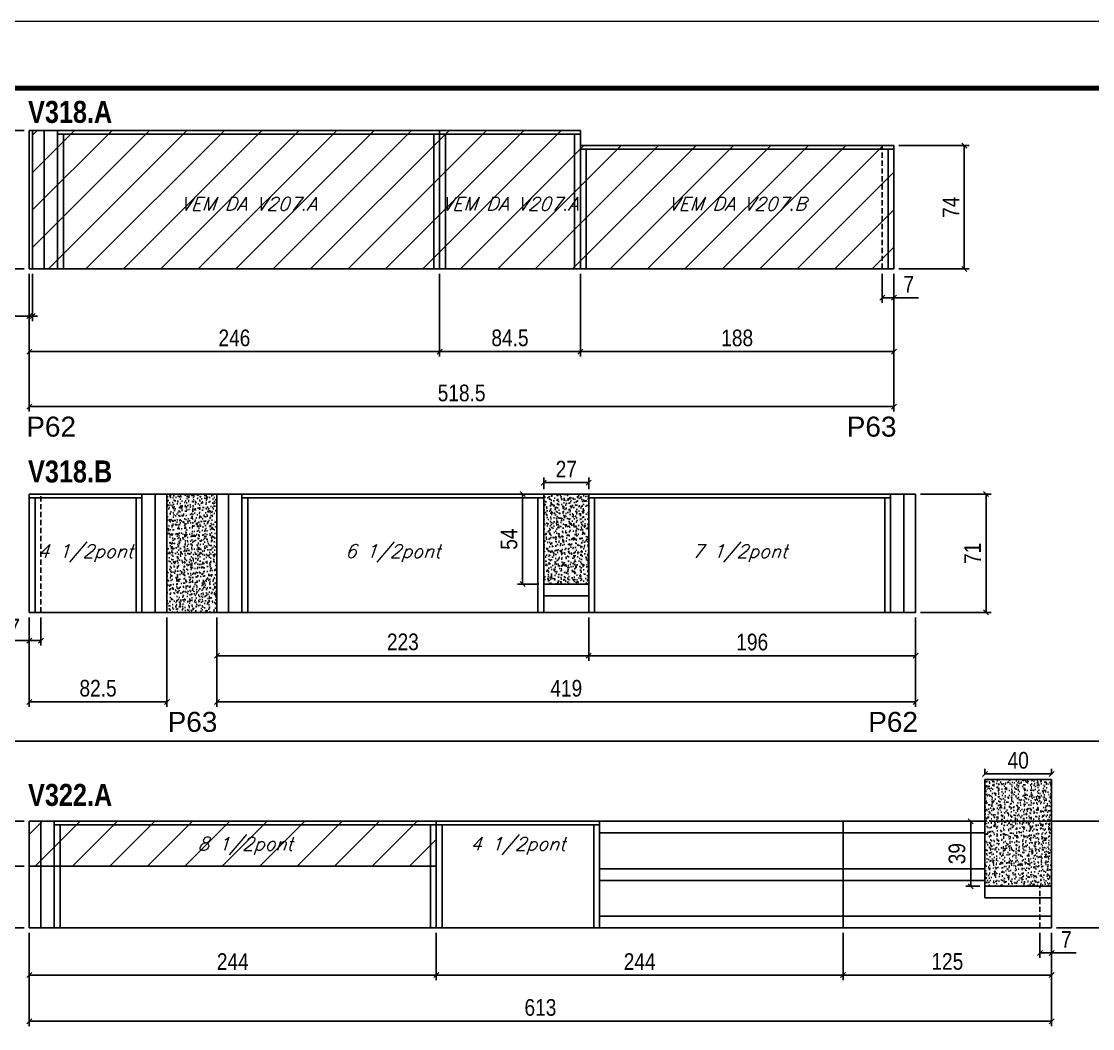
# Model space of a CAD drawing. Extents: x 3309 to 9590, y -2522 to 15424.
# Drawn here: x 8576 to 9219, y 11706 to 12311 of the extents above; entities that cross this region are included whole.
import ezdxf

# ---------------------------------------------------------------- set-up
doc = ezdxf.new("R2010")
doc.units = 0
doc.linetypes.add('DASHED', pattern=[0.75, 0.5, -0.25])
doc.linetypes.add('HIDDEN2', pattern=[4.7625, 3.175, -1.5875])
for name, color, linetype in [('5', 5, 'Continuous'), ('COTA', 241, 'Continuous'), ('NOMENCLATURA', 7, 'Continuous'), ('Painéis', 200, 'Continuous'), ('SARR_2.2x7', 40, 'Continuous'), ('SARR_3.5x7', 81, 'Continuous'), ('texto', 7, 'Continuous')]:
    doc.layers.add(name, color=color, linetype=linetype)
for name, color, linetype, lineweight in [('Folhas', 255, 'Continuous', 9), ('Hachura', 251, 'Continuous', 9), ('SARRAFO DE PRESSAO', 251, 'DASHED', 9)]:
    doc.layers.add(name, color=color, linetype=linetype, lineweight=lineweight)
doc.styles.add('COTA TECNICA', font='techl___.ttf', dxfattribs={"height": 10})
doc.styles.add('Romans', font='romans.shx')
doc.styles.get("Standard").update_dxf_attribs({"font": 'arial.ttf'})
doc.styles.add('TECNICA', font='techb___.ttf', dxfattribs={"height": 10})
doc.dimstyles.new('PAINEL', dxfattribs={"dimtxt": 10, "dimasz": 3, "dimexe": 3, "dimexo": 3, "dimgap": 3, "dimtad": 1, "dimdec": 1, "dimzin": 12, "dimdsep": 46, "dimtxsty": 'COTA TECNICA', "dimblk1": 'OBLIQUE', "dimblk2": 'OBLIQUE', "dimsah": 1, "dimcen": 0.9, "dimclrd": 4, "dimclre": 4, "dimclrt": 240, "dimadec": 1, "dimazin": 3, "dimtfac": 1, "dimtdec": 1, "dimtmove": 0, "dimatfit": 3, "dimfxl": 1, "dimtolj": 1, "dimtzin": 12, "dimarcsym": 0})

# ---------------------------------------------------------------- blocks, each defined once
blk = doc.blocks.new('9999999999')
at = {"layer": 'Folhas'}
blk.add_lwpolyline([(98138.98, 34190.21), (99623.98, 34190.21), (99623.98, 35240.21), (98138.98, 35240.21)], close=True, dxfattribs=at)
at = {"layer": 'Folhas', "color": 30, "const_width": 3}
blk.add_lwpolyline([(98213.98, 34230.21), (99583.98, 34230.21), (99583.98, 35200.21), (98213.98, 35200.21)], close=True, dxfattribs=at)
blk = doc.blocks.new('_Oblique')
at = {"color": 0, "linetype": 'ByBlock', "lineweight": -2}
blk.add_line((-0.5, -0.5), (0.5, 0.5), dxfattribs=at)
blk = doc.blocks.new('*D1289')
at = {"layer": 'COTA', "color": 4, "linetype": 'ByBlock', "lineweight": -2, "transparency": 16777216}
for p, q in [((8581.04, 11763.88), (8581.04, 11735.57)), ((8825.04, 11763.88), (8825.04, 11735.57)), ((8581.04, 11738.57), (8825.04, 11738.57))]:
    blk.add_line(p, q, dxfattribs=at)
at = {"layer": 'Defpoints', "color": 0, "linetype": 'ByBlock', "transparency": 16777216}
for p in [(8581.04, 11766.88), (8825.04, 11766.88), (8825.04, 11738.57)]:
    blk.add_point(p, dxfattribs=at)
at = {"layer": 'COTA', "color": 4, "linetype": 'ByBlock', "lineweight": -2, "transparency": 16777216, "xscale": 3, "yscale": 3, "zscale": 3, "rotation": 180}
blk.add_blockref('_Oblique', (8581.04, 11738.57), dxfattribs=at)
at = {"layer": 'COTA', "color": 4, "linetype": 'ByBlock', "lineweight": -2, "transparency": 16777216, "xscale": 3, "yscale": 3, "zscale": 3}
blk.add_blockref('_Oblique', (8825.04, 11738.57), dxfattribs=at)
at = {"layer": 'COTA', "color": 240, "linetype": 'ByBlock', "transparency": 16777216, "insert": (8703.04, 11746.65), "char_height": 10, "attachment_point": 5, "style": 'COTA TECNICA'}
blk.add_mtext('\\A1;244', dxfattribs=at)
blk = doc.blocks.new('*D1290')
at = {"layer": 'COTA', "color": 4, "linetype": 'ByBlock', "lineweight": -2, "transparency": 16777216}
for p, q in [((9069.04, 11763.88), (9069.04, 11735.57)), ((9194.04, 11763.88), (9194.04, 11735.57)), ((9069.04, 11738.57), (9194.04, 11738.57))]:
    blk.add_line(p, q, dxfattribs=at)
at = {"layer": 'Defpoints', "color": 0, "linetype": 'ByBlock', "transparency": 16777216}
for p in [(9069.04, 11766.88), (9194.04, 11766.88), (9194.04, 11738.57)]:
    blk.add_point(p, dxfattribs=at)
at = {"layer": 'COTA', "color": 4, "linetype": 'ByBlock', "lineweight": -2, "transparency": 16777216, "xscale": 3, "yscale": 3, "zscale": 3, "rotation": 180}
blk.add_blockref('_Oblique', (9069.04, 11738.57), dxfattribs=at)
at = {"layer": 'COTA', "color": 4, "linetype": 'ByBlock', "lineweight": -2, "transparency": 16777216, "xscale": 3, "yscale": 3, "zscale": 3}
blk.add_blockref('_Oblique', (9194.04, 11738.57), dxfattribs=at)
at = {"layer": 'COTA', "color": 240, "linetype": 'ByBlock', "transparency": 16777216, "insert": (9131.54, 11746.68), "char_height": 10, "attachment_point": 5, "style": 'COTA TECNICA'}
blk.add_mtext('\\A1;125', dxfattribs=at)
blk = doc.blocks.new('*D1293')
at = {"layer": 'COTA', "color": 4, "linetype": 'ByBlock', "lineweight": -2, "transparency": 16777216}
for p, q in [((8581.04, 11763.88), (8581.04, 11707.86)), ((9194.04, 11763.88), (9194.04, 11707.86)), ((8581.04, 11710.86), (9194.04, 11710.86))]:
    blk.add_line(p, q, dxfattribs=at)
at = {"layer": 'Defpoints', "color": 0, "linetype": 'ByBlock', "transparency": 16777216}
for p in [(8581.04, 11766.88), (9194.04, 11766.88), (9194.04, 11710.86)]:
    blk.add_point(p, dxfattribs=at)
at = {"layer": 'COTA', "color": 4, "linetype": 'ByBlock', "lineweight": -2, "transparency": 16777216, "xscale": 3, "yscale": 3, "zscale": 3, "rotation": 180}
blk.add_blockref('_Oblique', (8581.04, 11710.86), dxfattribs=at)
at = {"layer": 'COTA', "color": 4, "linetype": 'ByBlock', "lineweight": -2, "transparency": 16777216, "xscale": 3, "yscale": 3, "zscale": 3}
blk.add_blockref('_Oblique', (9194.04, 11710.86), dxfattribs=at)
at = {"layer": 'COTA', "color": 240, "linetype": 'ByBlock', "transparency": 16777216, "insert": (8887.54, 11719.08), "char_height": 10, "attachment_point": 5, "style": 'COTA TECNICA'}
blk.add_mtext('\\A1;613', dxfattribs=at)
blk = doc.blocks.new('*D1301')
at = {"layer": 'COTA', "color": 4, "lineweight": -2, "transparency": 16777216}
for p, q in [((8578.04, 11803.88), (8567.7, 11803.88)), ((8570.7, 11803.88), (8570.7, 11766.88)), ((8578.04, 11766.88), (8567.7, 11766.88))]:
    blk.add_line(p, q, dxfattribs=at)
at = {"layer": 'Defpoints', "color": 0, "transparency": 16777216}
for p in [(8581.04, 11803.88), (8570.7, 11766.88), (8581.04, 11766.88)]:
    blk.add_point(p, dxfattribs=at)
at = {"layer": 'COTA', "color": 4, "lineweight": -2, "transparency": 16777216, "xscale": 3, "yscale": 3, "zscale": 3}
for p, rotation in [((8570.7, 11803.88), 90), ((8570.7, 11766.88), 270)]:
    blk.add_blockref('_Oblique', p, dxfattribs=dict(at, rotation=rotation))
at = {"layer": 'COTA', "color": 240, "transparency": 16777216, "insert": (8562.48, 11785.38), "char_height": 10, "attachment_point": 5, "rotation": 90, "style": 'COTA TECNICA'}
blk.add_mtext('\\A1;37', dxfattribs=at)
blk = doc.blocks.new('*D1302')
at = {"layer": 'COTA', "color": 4, "lineweight": -2, "transparency": 16777216}
for p, q in [((8578.04, 11830.88), (8567.7, 11830.88)), ((8570.7, 11803.88), (8570.7, 11830.88)), ((8578.04, 11803.88), (8567.7, 11803.88))]:
    blk.add_line(p, q, dxfattribs=at)
at = {"layer": 'Defpoints', "color": 0, "transparency": 16777216}
for p in [(8570.7, 11830.88), (8581.04, 11830.88), (8581.04, 11803.88)]:
    blk.add_point(p, dxfattribs=at)
at = {"layer": 'COTA', "color": 4, "lineweight": -2, "transparency": 16777216, "xscale": 3, "yscale": 3, "zscale": 3}
for p, rotation in [((8570.7, 11830.88), 90), ((8570.7, 11803.88), 270)]:
    blk.add_blockref('_Oblique', p, dxfattribs=dict(at, rotation=rotation))
at = {"layer": 'COTA', "color": 240, "transparency": 16777216, "insert": (8562.63, 11817.38), "char_height": 10, "attachment_point": 5, "rotation": 90, "style": 'COTA TECNICA'}
blk.add_mtext('\\A1;27', dxfattribs=at)
blk = doc.blocks.new('*D1303')
at = {"layer": 'COTA', "color": 4, "lineweight": -2, "transparency": 16777216}
for p, q in [((8578.04, 11830.88), (8534.3, 11830.88)), ((8537.3, 11766.88), (8537.3, 11830.88)), ((8578.04, 11766.88), (8534.3, 11766.88))]:
    blk.add_line(p, q, dxfattribs=at)
at = {"layer": 'Defpoints', "color": 0, "transparency": 16777216}
for p in [(8537.3, 11830.88), (8581.04, 11830.88), (8581.04, 11766.88)]:
    blk.add_point(p, dxfattribs=at)
at = {"layer": 'COTA', "color": 4, "lineweight": -2, "transparency": 16777216, "xscale": 3, "yscale": 3, "zscale": 3}
for p, rotation in [((8537.3, 11830.88), 90), ((8537.3, 11766.88), 270)]:
    blk.add_blockref('_Oblique', p, dxfattribs=dict(at, rotation=rotation))
at = {"layer": 'COTA', "color": 240, "transparency": 16777216, "insert": (8529.19, 11798.88), "char_height": 10, "attachment_point": 5, "rotation": 90, "style": 'COTA TECNICA'}
blk.add_mtext('\\A1;64', dxfattribs=at)
blk = doc.blocks.new('*D1304')
at = {"layer": 'COTA', "color": 4, "lineweight": -2, "transparency": 16777216}
for p, q in [((8825.04, 11763.88), (8825.04, 11735.57)), ((9069.04, 11763.88), (9069.04, 11735.57)), ((8825.04, 11738.57), (9069.04, 11738.57))]:
    blk.add_line(p, q, dxfattribs=at)
at = {"layer": 'Defpoints', "color": 0, "transparency": 16777216}
for p in [(8825.04, 11766.88), (9069.04, 11766.88), (9069.04, 11738.57)]:
    blk.add_point(p, dxfattribs=at)
at = {"layer": 'COTA', "color": 4, "lineweight": -2, "transparency": 16777216, "xscale": 3, "yscale": 3, "zscale": 3, "rotation": 180}
blk.add_blockref('_Oblique', (8825.04, 11738.57), dxfattribs=at)
at = {"layer": 'COTA', "color": 4, "lineweight": -2, "transparency": 16777216, "xscale": 3, "yscale": 3, "zscale": 3}
blk.add_blockref('_Oblique', (9069.04, 11738.57), dxfattribs=at)
at = {"layer": 'COTA', "color": 240, "transparency": 16777216, "insert": (8947.04, 11746.65), "char_height": 10, "attachment_point": 5, "style": 'COTA TECNICA'}
blk.add_mtext('\\A1;244', dxfattribs=at)
blk = doc.blocks.new('*D1305')
at = {"layer": 'COTA', "color": 4, "lineweight": -2, "transparency": 16777216}
for p, q in [((9187.04, 11763.88), (9187.04, 11748.83)), ((9194.04, 11763.88), (9194.04, 11748.83)), ((9187.04, 11751.83), (9194.04, 11751.83)), ((9194.04, 11751.83), (9208.77, 11751.83))]:
    blk.add_line(p, q, dxfattribs=at)
at = {"layer": 'Defpoints', "color": 0, "transparency": 16777216}
for p in [(9187.04, 11766.88), (9194.04, 11766.88), (9194.04, 11751.83)]:
    blk.add_point(p, dxfattribs=at)
at = {"layer": 'COTA', "color": 4, "lineweight": -2, "transparency": 16777216, "xscale": 3, "yscale": 3, "zscale": 3, "rotation": 180}
blk.add_blockref('_Oblique', (9187.04, 11751.83), dxfattribs=at)
at = {"layer": 'COTA', "color": 4, "lineweight": -2, "transparency": 16777216, "xscale": 3, "yscale": 3, "zscale": 3}
blk.add_blockref('_Oblique', (9194.04, 11751.83), dxfattribs=at)
at = {"layer": 'COTA', "color": 240, "transparency": 16777216, "insert": (9202.9, 11759.91), "char_height": 10, "attachment_point": 5, "style": 'COTA TECNICA'}
blk.add_mtext('\\A1;7', dxfattribs=at)
blk = doc.blocks.new('*D1306')
at = {"layer": 'COTA', "color": 4, "lineweight": -2, "transparency": 16777216}
for p, q in [((9151.04, 11830.88), (9142.63, 11830.88)), ((9145.63, 11830.88), (9145.63, 11791.88)), ((9151.04, 11791.88), (9142.63, 11791.88))]:
    blk.add_line(p, q, dxfattribs=at)
at = {"layer": 'Defpoints', "color": 0, "transparency": 16777216}
for p in [(9154.04, 11830.88), (9145.63, 11791.88), (9154.04, 11791.88)]:
    blk.add_point(p, dxfattribs=at)
at = {"layer": 'COTA', "color": 4, "lineweight": -2, "transparency": 16777216, "xscale": 3, "yscale": 3, "zscale": 3}
for p, rotation in [((9145.63, 11830.88), 90), ((9145.63, 11791.88), 270)]:
    blk.add_blockref('_Oblique', p, dxfattribs=dict(at, rotation=rotation))
at = {"layer": 'COTA', "color": 240, "transparency": 16777216, "insert": (9137.38, 11811.38), "char_height": 10, "attachment_point": 5, "rotation": 90, "style": 'COTA TECNICA'}
blk.add_mtext('\\A1;39', dxfattribs=at)
blk = doc.blocks.new('*D1307')
at = {"layer": 'COTA', "color": 4, "lineweight": -2, "transparency": 16777216}
for p, q in [((9154.04, 11858.88), (9154.04, 11862.24)), ((9194.04, 11859.24), (9154.04, 11859.24)), ((9194.04, 11858.88), (9194.04, 11862.24))]:
    blk.add_line(p, q, dxfattribs=at)
at = {"layer": 'Defpoints', "color": 0, "transparency": 16777216}
for p in [(9154.04, 11859.24), (9154.04, 11855.88), (9194.04, 11855.88)]:
    blk.add_point(p, dxfattribs=at)
at = {"layer": 'COTA', "color": 4, "lineweight": -2, "transparency": 16777216, "xscale": 3, "yscale": 3, "zscale": 3, "rotation": 180}
blk.add_blockref('_Oblique', (9154.04, 11859.24), dxfattribs=at)
at = {"layer": 'COTA', "color": 4, "lineweight": -2, "transparency": 16777216, "xscale": 3, "yscale": 3, "zscale": 3}
blk.add_blockref('_Oblique', (9194.04, 11859.24), dxfattribs=at)
at = {"layer": 'COTA', "color": 240, "transparency": 16777216, "insert": (9174.04, 11867.34), "char_height": 10, "attachment_point": 5, "style": 'COTA TECNICA'}
blk.add_mtext('\\A1;40', dxfattribs=at)
blk = doc.blocks.new('*D1308')
at = {"layer": 'COTA', "color": 4, "lineweight": -2, "transparency": 16777216}
for p, q in [((9157.04, 11830.88), (9254.58, 11830.88)), ((9251.58, 11766.88), (9251.58, 11830.88)), ((9197.04, 11766.88), (9254.58, 11766.88))]:
    blk.add_line(p, q, dxfattribs=at)
at = {"layer": 'Defpoints', "color": 0, "transparency": 16777216}
for p in [(9154.04, 11830.88), (9251.58, 11830.88), (9194.04, 11766.88)]:
    blk.add_point(p, dxfattribs=at)
at = {"layer": 'COTA', "color": 4, "lineweight": -2, "transparency": 16777216, "xscale": 3, "yscale": 3, "zscale": 3}
for p, rotation in [((9251.58, 11830.88), 90), ((9251.58, 11766.88), 270)]:
    blk.add_blockref('_Oblique', p, dxfattribs=dict(at, rotation=rotation))
at = {"layer": 'COTA', "color": 240, "transparency": 16777216, "insert": (9243.48, 11798.88), "char_height": 10, "attachment_point": 5, "rotation": 90, "style": 'COTA TECNICA'}
blk.add_mtext('\\A1;64', dxfattribs=at)
blk = doc.blocks.new('*D1314')
at = {"layer": 'COTA', "color": 4, "linetype": 'ByBlock', "lineweight": -2, "transparency": 16777216}
for p, q in [((8581.04, 12159.22), (8581.04, 12109.67)), ((8827.04, 12159.22), (8827.04, 12109.67)), ((8827.04, 12112.67), (8581.04, 12112.67))]:
    blk.add_line(p, q, dxfattribs=at)
at = {"layer": 'Defpoints', "color": 0, "linetype": 'ByBlock', "transparency": 16777216}
for p in [(8581.04, 12162.22), (8827.04, 12162.22), (8581.04, 12112.67)]:
    blk.add_point(p, dxfattribs=at)
at = {"layer": 'COTA', "color": 4, "linetype": 'ByBlock', "lineweight": -2, "transparency": 16777216, "xscale": 3, "yscale": 3, "zscale": 3, "rotation": 180}
blk.add_blockref('_Oblique', (8581.04, 12112.67), dxfattribs=at)
at = {"layer": 'COTA', "color": 4, "linetype": 'ByBlock', "lineweight": -2, "transparency": 16777216, "xscale": 3, "yscale": 3, "zscale": 3}
blk.add_blockref('_Oblique', (8827.04, 12112.67), dxfattribs=at)
at = {"layer": 'COTA', "color": 240, "linetype": 'ByBlock', "transparency": 16777216, "insert": (8704.04, 12120.77), "char_height": 10, "attachment_point": 5, "style": 'COTA TECNICA'}
blk.add_mtext('\\A1;246', dxfattribs=at)
blk = doc.blocks.new('*D1316')
at = {"layer": 'COTA', "color": 4, "linetype": 'ByBlock', "lineweight": -2, "transparency": 16777216}
for p, q in [((8581.04, 12159.22), (8581.04, 12076.61)), ((9099.54, 12159.22), (9099.54, 12076.61)), ((9099.54, 12079.61), (8581.04, 12079.61))]:
    blk.add_line(p, q, dxfattribs=at)
at = {"layer": 'Defpoints', "color": 0, "linetype": 'ByBlock', "transparency": 16777216}
for p in [(8581.04, 12162.22), (9099.54, 12162.22), (8581.04, 12079.61)]:
    blk.add_point(p, dxfattribs=at)
at = {"layer": 'COTA', "color": 4, "linetype": 'ByBlock', "lineweight": -2, "transparency": 16777216, "xscale": 3, "yscale": 3, "zscale": 3, "rotation": 180}
blk.add_blockref('_Oblique', (8581.04, 12079.61), dxfattribs=at)
at = {"layer": 'COTA', "color": 4, "linetype": 'ByBlock', "lineweight": -2, "transparency": 16777216, "xscale": 3, "yscale": 3, "zscale": 3}
blk.add_blockref('_Oblique', (9099.54, 12079.61), dxfattribs=at)
at = {"layer": 'COTA', "color": 240, "linetype": 'ByBlock', "transparency": 16777216, "insert": (8840.29, 12087.74), "char_height": 10, "attachment_point": 5, "style": 'COTA TECNICA'}
blk.add_mtext('\\A1;518.5', dxfattribs=at)
blk = doc.blocks.new('*D1315')
at = {"layer": 'COTA', "color": 4, "lineweight": -2, "transparency": 16777216}
for p, q in [((9102.54, 12236.22), (9144.73, 12236.22)), ((9141.73, 12236.22), (9141.73, 12162.22)), ((9102.54, 12162.22), (9144.73, 12162.22))]:
    blk.add_line(p, q, dxfattribs=at)
at = {"layer": 'Defpoints', "color": 0, "transparency": 16777216}
for p in [(9099.54, 12236.22), (9099.54, 12162.22), (9141.73, 12162.22)]:
    blk.add_point(p, dxfattribs=at)
at = {"layer": 'COTA', "color": 4, "lineweight": -2, "transparency": 16777216, "xscale": 3, "yscale": 3, "zscale": 3}
for p, rotation in [((9141.73, 12236.22), 90), ((9141.73, 12162.22), 270)]:
    blk.add_blockref('_Oblique', p, dxfattribs=dict(at, rotation=rotation))
at = {"layer": 'COTA', "color": 240, "transparency": 16777216, "insert": (9133.66, 12199.22), "char_height": 10, "attachment_point": 5, "rotation": 90, "style": 'COTA TECNICA'}
blk.add_mtext('\\A1;74', dxfattribs=at)
blk = doc.blocks.new('*D1318')
at = {"layer": 'COTA', "color": 4, "lineweight": -2, "transparency": 16777216}
for p, q in [((8911.54, 12159.22), (8911.54, 12109.67)), ((9099.54, 12159.22), (9099.54, 12109.67)), ((8911.54, 12112.67), (9099.54, 12112.67))]:
    blk.add_line(p, q, dxfattribs=at)
at = {"layer": 'Defpoints', "color": 0, "transparency": 16777216}
for p in [(8911.54, 12162.22), (9099.54, 12162.22), (9099.54, 12112.67)]:
    blk.add_point(p, dxfattribs=at)
at = {"layer": 'COTA', "color": 4, "lineweight": -2, "transparency": 16777216, "xscale": 3, "yscale": 3, "zscale": 3, "rotation": 180}
blk.add_blockref('_Oblique', (8911.54, 12112.67), dxfattribs=at)
at = {"layer": 'COTA', "color": 4, "lineweight": -2, "transparency": 16777216, "xscale": 3, "yscale": 3, "zscale": 3}
blk.add_blockref('_Oblique', (9099.54, 12112.67), dxfattribs=at)
at = {"layer": 'COTA', "color": 240, "transparency": 16777216, "insert": (9005.54, 12120.76), "char_height": 10, "attachment_point": 5, "style": 'COTA TECNICA'}
blk.add_mtext('\\A1;188', dxfattribs=at)
blk = doc.blocks.new('*D1319')
at = {"layer": 'COTA', "color": 4, "lineweight": -2, "transparency": 16777216}
for p, q in [((9092.54, 12159.22), (9092.54, 12141.9)), ((9099.54, 12159.22), (9099.54, 12141.9)), ((9092.54, 12144.9), (9099.54, 12144.9)), ((9099.54, 12144.9), (9114.27, 12144.9))]:
    blk.add_line(p, q, dxfattribs=at)
at = {"layer": 'Defpoints', "color": 0, "transparency": 16777216}
for p in [(9092.54, 12162.22), (9099.54, 12162.22), (9099.54, 12144.9)]:
    blk.add_point(p, dxfattribs=at)
at = {"layer": 'COTA', "color": 4, "lineweight": -2, "transparency": 16777216, "xscale": 3, "yscale": 3, "zscale": 3, "rotation": 180}
blk.add_blockref('_Oblique', (9092.54, 12144.9), dxfattribs=at)
at = {"layer": 'COTA', "color": 4, "lineweight": -2, "transparency": 16777216, "xscale": 3, "yscale": 3, "zscale": 3}
blk.add_blockref('_Oblique', (9099.54, 12144.9), dxfattribs=at)
at = {"layer": 'COTA', "color": 240, "transparency": 16777216, "insert": (9108.4, 12152.97), "char_height": 10, "attachment_point": 5, "style": 'COTA TECNICA'}
blk.add_mtext('\\A1;7', dxfattribs=at)
blk = doc.blocks.new('*D1320')
at = {"layer": 'COTA', "color": 4, "linetype": 'ByBlock', "lineweight": -2, "transparency": 16777216}
for p, q in [((8916.54, 11953.09), (8916.54, 11927.18)), ((9112.54, 11953.09), (9112.54, 11927.18)), ((9112.54, 11930.18), (8916.54, 11930.18))]:
    blk.add_line(p, q, dxfattribs=at)
at = {"layer": 'Defpoints', "color": 0, "linetype": 'ByBlock', "transparency": 16777216}
for p in [(8916.54, 11956.09), (9112.54, 11956.09), (8916.54, 11930.18)]:
    blk.add_point(p, dxfattribs=at)
at = {"layer": 'COTA', "color": 4, "linetype": 'ByBlock', "lineweight": -2, "transparency": 16777216, "xscale": 3, "yscale": 3, "zscale": 3, "rotation": 180}
blk.add_blockref('_Oblique', (8916.54, 11930.18), dxfattribs=at)
at = {"layer": 'COTA', "color": 4, "linetype": 'ByBlock', "lineweight": -2, "transparency": 16777216, "xscale": 3, "yscale": 3, "zscale": 3}
blk.add_blockref('_Oblique', (9112.54, 11930.18), dxfattribs=at)
at = {"layer": 'COTA', "color": 240, "linetype": 'ByBlock', "transparency": 16777216, "insert": (9014.54, 11938.31), "char_height": 10, "attachment_point": 5, "style": 'COTA TECNICA'}
blk.add_mtext('\\A1;196', dxfattribs=at)
blk = doc.blocks.new('*D1321')
at = {"layer": 'COTA', "color": 4, "linetype": 'ByBlock', "lineweight": -2, "transparency": 16777216}
for p, q in [((8693.54, 11953.09), (8693.54, 11927.18)), ((8916.54, 11953.09), (8916.54, 11927.18)), ((8916.54, 11930.18), (8693.54, 11930.18))]:
    blk.add_line(p, q, dxfattribs=at)
at = {"layer": 'Defpoints', "color": 0, "linetype": 'ByBlock', "transparency": 16777216}
for p in [(8693.54, 11956.09), (8916.54, 11956.09), (8693.54, 11930.18)]:
    blk.add_point(p, dxfattribs=at)
at = {"layer": 'COTA', "color": 4, "linetype": 'ByBlock', "lineweight": -2, "transparency": 16777216, "xscale": 3, "yscale": 3, "zscale": 3, "rotation": 180}
blk.add_blockref('_Oblique', (8693.54, 11930.18), dxfattribs=at)
at = {"layer": 'COTA', "color": 4, "linetype": 'ByBlock', "lineweight": -2, "transparency": 16777216, "xscale": 3, "yscale": 3, "zscale": 3}
blk.add_blockref('_Oblique', (8916.54, 11930.18), dxfattribs=at)
at = {"layer": 'COTA', "color": 240, "linetype": 'ByBlock', "transparency": 16777216, "insert": (8805.04, 11938.4), "char_height": 10, "attachment_point": 5, "style": 'COTA TECNICA'}
blk.add_mtext('\\A1;223', dxfattribs=at)
blk = doc.blocks.new('*D1322')
at = {"layer": 'COTA', "color": 4, "linetype": 'ByBlock', "lineweight": -2, "transparency": 16777216}
for p, q in [((8693.54, 11953.09), (8693.54, 11899.47)), ((9112.54, 11953.09), (9112.54, 11899.47)), ((9112.54, 11902.47), (8693.54, 11902.47))]:
    blk.add_line(p, q, dxfattribs=at)
at = {"layer": 'Defpoints', "color": 0, "linetype": 'ByBlock', "transparency": 16777216}
for p in [(8693.54, 11956.09), (9112.54, 11956.09), (8693.54, 11902.47)]:
    blk.add_point(p, dxfattribs=at)
at = {"layer": 'COTA', "color": 4, "linetype": 'ByBlock', "lineweight": -2, "transparency": 16777216, "xscale": 3, "yscale": 3, "zscale": 3, "rotation": 180}
blk.add_blockref('_Oblique', (8693.54, 11902.47), dxfattribs=at)
at = {"layer": 'COTA', "color": 4, "linetype": 'ByBlock', "lineweight": -2, "transparency": 16777216, "xscale": 3, "yscale": 3, "zscale": 3}
blk.add_blockref('_Oblique', (9112.54, 11902.47), dxfattribs=at)
at = {"layer": 'COTA', "color": 240, "linetype": 'ByBlock', "transparency": 16777216, "insert": (8903.04, 11910.57), "char_height": 10, "attachment_point": 5, "style": 'COTA TECNICA'}
blk.add_mtext('\\A1;419', dxfattribs=at)
blk = doc.blocks.new('*D1323')
at = {"layer": 'COTA', "color": 4, "lineweight": -2, "transparency": 16777216}
for p, q in [((8886.54, 12027.09), (8873.85, 12027.09)), ((8876.85, 12027.09), (8876.85, 11973.09)), ((8886.54, 11973.09), (8873.85, 11973.09))]:
    blk.add_line(p, q, dxfattribs=at)
at = {"layer": 'Defpoints', "color": 0, "transparency": 16777216}
for p in [(8889.54, 12027.09), (8876.85, 11973.09), (8889.54, 11973.09)]:
    blk.add_point(p, dxfattribs=at)
at = {"layer": 'COTA', "color": 4, "lineweight": -2, "transparency": 16777216, "xscale": 3, "yscale": 3, "zscale": 3}
for p, rotation in [((8876.85, 12027.09), 90), ((8876.85, 11973.09), 270)]:
    blk.add_blockref('_Oblique', p, dxfattribs=dict(at, rotation=rotation))
at = {"layer": 'COTA', "color": 240, "transparency": 16777216, "insert": (8868.74, 12000.09), "char_height": 10, "attachment_point": 5, "rotation": 90, "style": 'COTA TECNICA'}
blk.add_mtext('\\A1;54', dxfattribs=at)
blk = doc.blocks.new('*D1324')
at = {"layer": 'COTA', "color": 4, "lineweight": -2, "transparency": 16777216}
for p, q in [((8889.54, 12030.09), (8889.54, 12037.03)), ((8916.54, 12030.09), (8916.54, 12037.03)), ((8889.54, 12034.03), (8916.54, 12034.03))]:
    blk.add_line(p, q, dxfattribs=at)
at = {"layer": 'Defpoints', "color": 0, "transparency": 16777216}
for p in [(8916.54, 12034.03), (8889.54, 12027.09), (8916.54, 12027.09)]:
    blk.add_point(p, dxfattribs=at)
at = {"layer": 'COTA', "color": 4, "lineweight": -2, "transparency": 16777216, "xscale": 3, "yscale": 3, "zscale": 3, "rotation": 180}
blk.add_blockref('_Oblique', (8889.54, 12034.03), dxfattribs=at)
at = {"layer": 'COTA', "color": 4, "lineweight": -2, "transparency": 16777216, "xscale": 3, "yscale": 3, "zscale": 3}
blk.add_blockref('_Oblique', (8916.54, 12034.03), dxfattribs=at)
at = {"layer": 'COTA', "color": 240, "transparency": 16777216, "insert": (8903.04, 12042.1), "char_height": 10, "attachment_point": 5, "style": 'COTA TECNICA'}
blk.add_mtext('\\A1;27', dxfattribs=at)
blk = doc.blocks.new('*D1325')
at = {"layer": 'COTA', "color": 4, "lineweight": -2, "transparency": 16777216}
for p, q in [((9115.54, 12027.09), (9157.73, 12027.09)), ((9154.73, 12027.09), (9154.73, 11956.09)), ((9115.54, 11956.09), (9157.73, 11956.09))]:
    blk.add_line(p, q, dxfattribs=at)
at = {"layer": 'Defpoints', "color": 0, "transparency": 16777216}
for p in [(9112.54, 12027.09), (9112.54, 11956.09), (9154.73, 11956.09)]:
    blk.add_point(p, dxfattribs=at)
at = {"layer": 'COTA', "color": 4, "lineweight": -2, "transparency": 16777216, "xscale": 3, "yscale": 3, "zscale": 3}
for p, rotation in [((9154.73, 12027.09), 90), ((9154.73, 11956.09), 270)]:
    blk.add_blockref('_Oblique', p, dxfattribs=dict(at, rotation=rotation))
at = {"layer": 'COTA', "color": 240, "transparency": 16777216, "insert": (9146.66, 11991.59), "char_height": 10, "attachment_point": 5, "rotation": 90, "style": 'COTA TECNICA'}
blk.add_mtext('\\A1;71', dxfattribs=at)
blk = doc.blocks.new('*D1326')
at = {"layer": 'COTA', "color": 4, "lineweight": -2, "transparency": 16777216}
for p, q in [((8581.04, 12159.22), (8581.04, 12130.95)), ((8583.04, 12159.22), (8583.04, 12130.95)), ((8581.04, 12133.95), (8562.93, 12133.95)), ((8583.04, 12133.95), (8581.04, 12133.95)), ((8583.04, 12133.95), (8586.04, 12133.95))]:
    blk.add_line(p, q, dxfattribs=at)
at = {"layer": 'Defpoints', "color": 0, "transparency": 16777216}
for p in [(8581.04, 12162.22), (8583.04, 12162.22), (8581.04, 12133.95)]:
    blk.add_point(p, dxfattribs=at)
at = {"layer": 'COTA', "color": 4, "lineweight": -2, "transparency": 16777216, "xscale": 3, "yscale": 3, "zscale": 3}
blk.add_blockref('_Oblique', (8581.04, 12133.95), dxfattribs=at)
at = {"layer": 'COTA', "color": 4, "lineweight": -2, "transparency": 16777216, "xscale": 3, "yscale": 3, "zscale": 3, "rotation": 180}
blk.add_blockref('_Oblique', (8583.04, 12133.95), dxfattribs=at)
at = {"layer": 'COTA', "color": 240, "transparency": 16777216, "insert": (8568.98, 12141.95), "char_height": 10, "attachment_point": 5, "style": 'COTA TECNICA'}
blk.add_mtext('\\A1;2', dxfattribs=at)
blk = doc.blocks.new('*D1327')
at = {"layer": 'COTA', "color": 4, "lineweight": -2, "transparency": 16777216}
for p, q in [((8581.04, 11953.09), (8581.04, 11899.47)), ((8663.54, 11953.09), (8663.54, 11899.47)), ((8663.54, 11902.47), (8581.04, 11902.47))]:
    blk.add_line(p, q, dxfattribs=at)
at = {"layer": 'Defpoints', "color": 0, "transparency": 16777216}
for p in [(8581.04, 11956.09), (8663.54, 11956.09), (8581.04, 11902.47)]:
    blk.add_point(p, dxfattribs=at)
at = {"layer": 'COTA', "color": 4, "lineweight": -2, "transparency": 16777216, "xscale": 3, "yscale": 3, "zscale": 3, "rotation": 180}
blk.add_blockref('_Oblique', (8581.04, 11902.47), dxfattribs=at)
at = {"layer": 'COTA', "color": 4, "lineweight": -2, "transparency": 16777216, "xscale": 3, "yscale": 3, "zscale": 3}
blk.add_blockref('_Oblique', (8663.54, 11902.47), dxfattribs=at)
at = {"layer": 'COTA', "color": 240, "transparency": 16777216, "insert": (8622.29, 11910.6), "char_height": 10, "attachment_point": 5, "style": 'COTA TECNICA'}
blk.add_mtext('\\A1;82.5', dxfattribs=at)
blk = doc.blocks.new('*D1328')
at = {"layer": 'COTA', "color": 4, "lineweight": -2, "transparency": 16777216}
for p, q in [((8581.04, 11953.09), (8581.04, 11936.24)), ((8588.04, 11953.09), (8588.04, 11936.24)), ((8581.04, 11939.24), (8566.31, 11939.24)), ((8588.04, 11939.24), (8581.04, 11939.24))]:
    blk.add_line(p, q, dxfattribs=at)
at = {"layer": 'Defpoints', "color": 0, "transparency": 16777216}
for p in [(8581.04, 11956.09), (8588.04, 11956.09), (8581.04, 11939.24)]:
    blk.add_point(p, dxfattribs=at)
at = {"layer": 'COTA', "color": 4, "lineweight": -2, "transparency": 16777216, "xscale": 3, "yscale": 3, "zscale": 3, "rotation": 180}
blk.add_blockref('_Oblique', (8581.04, 11939.24), dxfattribs=at)
at = {"layer": 'COTA', "color": 4, "lineweight": -2, "transparency": 16777216, "xscale": 3, "yscale": 3, "zscale": 3}
blk.add_blockref('_Oblique', (8588.04, 11939.24), dxfattribs=at)
at = {"layer": 'COTA', "color": 240, "transparency": 16777216, "insert": (8572.17, 11947.31), "char_height": 10, "attachment_point": 5, "style": 'COTA TECNICA'}
blk.add_mtext('\\A1;7', dxfattribs=at)
blk = doc.blocks.new('*D1824')
at = {"layer": 'COTA', "color": 4, "lineweight": -2, "transparency": 16777216}
for p, q in [((8827.04, 12159.22), (8827.04, 12109.67)), ((8911.54, 12159.22), (8911.54, 12109.67)), ((8827.04, 12112.67), (8911.54, 12112.67))]:
    blk.add_line(p, q, dxfattribs=at)
at = {"layer": 'Defpoints', "color": 0, "transparency": 16777216}
for p in [(8827.04, 12162.22), (8911.54, 12162.22), (8911.54, 12112.67)]:
    blk.add_point(p, dxfattribs=at)
at = {"layer": 'COTA', "color": 4, "lineweight": -2, "transparency": 16777216, "xscale": 3, "yscale": 3, "zscale": 3, "rotation": 180}
blk.add_blockref('_Oblique', (8827.04, 12112.67), dxfattribs=at)
at = {"layer": 'COTA', "color": 4, "lineweight": -2, "transparency": 16777216, "xscale": 3, "yscale": 3, "zscale": 3}
blk.add_blockref('_Oblique', (8911.54, 12112.67), dxfattribs=at)
at = {"layer": 'COTA', "color": 240, "transparency": 16777216, "insert": (8869.29, 12120.8), "char_height": 10, "attachment_point": 5, "style": 'COTA TECNICA'}
blk.add_mtext('\\A1;84.5', dxfattribs=at)
blk = doc.blocks.new('*D1826')
at = {"layer": 'COTA', "color": 4, "lineweight": -2, "transparency": 16777216}
for p, q in [((8578.04, 12245.22), (8565.47, 12245.22)), ((8568.47, 12162.22), (8568.47, 12245.22)), ((8578.04, 12162.22), (8565.47, 12162.22))]:
    blk.add_line(p, q, dxfattribs=at)
at = {"layer": 'Defpoints', "color": 0, "transparency": 16777216}
for p in [(8568.47, 12245.22), (8581.04, 12245.22), (8581.04, 12162.22)]:
    blk.add_point(p, dxfattribs=at)
at = {"layer": 'COTA', "color": 4, "lineweight": -2, "transparency": 16777216, "xscale": 3, "yscale": 3, "zscale": 3}
for p, rotation in [((8568.47, 12245.22), 90), ((8568.47, 12162.22), 270)]:
    blk.add_blockref('_Oblique', p, dxfattribs=dict(at, rotation=rotation))
at = {"layer": 'COTA', "color": 240, "transparency": 16777216, "insert": (8560.23, 12203.72), "char_height": 10, "attachment_point": 5, "rotation": 90, "style": 'COTA TECNICA'}
blk.add_mtext('\\A1;83', dxfattribs=at)

msp = doc.modelspace()

# ---------------------------------------------------------------- hatches: boundary and pattern name
at = {"layer": 'COTA'}
h = msp.add_hatch(dxfattribs=at)
h.set_pattern_fill('AR-CONC', color=256, scale=0.03)
h.paths.add_polyline_path([(8663.54, 11956.09), (8693.54, 11956.09), (8693.54, 12027.09), (8663.54, 12027.09)])
h = msp.add_hatch(dxfattribs=at)
h.set_pattern_fill('AR-CONC', color=256, scale=0.03)
h.set_pattern_definition([(50, (3297.575, -195.252), (5.46554, -0.4781726), [0.5715, -6.2865]), (355, (3297.575, -195.252), (-1.0573026, 5.7317054), [0.4572, -5.0292175]), (100.451445, (3298.0303, -195.2917), (4.4082374, 5.2535326), [0.4857003, -5.3427073]), (46.1842, (3297.575, -193.728), (8.1323712, -1.26127), [0.85725, -9.42975]), (96.63556, (3298.2525, -193.833), (7.122124, 7.4227837), [0.7285507, -8.014068]), (351.18415, (3297.575, -193.728), (7.122124, 7.422784), [0.685799, -7.543792]), (21, (3298.337, -194.109), (4.5484317, -3.067956), [0.5715, -6.2865]), (326, (3298.337, -194.109), (1.8540609, 5.525639), [0.4572, -5.0292]), (71.451445, (3298.716, -194.3645), (6.4024926, 2.457683), [0.4857003, -5.3426981]), (37.5, (3297.5748, -195.2519), (0.0926581, 2.53665117), [0, -4.96824, 0, -5.1054, 0, -5.04825]), (7.5, (3297.5748, -195.2519), (2.0045899, 3.00541724), [0, -2.91084, 0, -4.85394, 0, -1.92405]), (327.5, (3295.8756, -195.2519), (4.06771786, -0.17186232), [0, -1.905, 0, -5.9436, 0, -7.8867]), (317.5, (3295.1136, -195.252), (4.4438754, 0.7627947), [0, -2.4765, 0, -3.94716, 0, -5.6007])])
h.paths.add_polyline_path([(8889.54, 11973.09), (8916.54, 11973.09), (8916.54, 12027.09), (8889.54, 12027.09)])
h = msp.add_hatch(dxfattribs=at)
h.set_pattern_fill('AR-CONC', color=256, scale=0.03)
h.set_pattern_definition([(50, (-21.667, -371.95), (5.4655401, -0.4781726), [0.5715, -6.2865]), (355, (-21.667, -371.95), (-1.0573026, 5.7317054), [0.4572, -5.0292175]), (100.451445, (-21.2115, -371.99), (4.4082374, 5.2535326), [0.4857003, -5.3427073]), (46.1842, (-21.667, -370.426), (8.1323712, -1.2612698), [0.85725, -9.42975]), (96.63556, (-20.989, -370.531), (7.122124, 7.4227837), [0.7285507, -8.0140682]), (351.18415, (-21.667, -370.426), (7.122124, 7.4227837), [0.685799, -7.543792]), (21, (-20.905, -370.807), (4.5484317, -3.067956), [0.5715, -6.2865]), (326, (-20.905, -370.807), (1.8540609, 5.525639), [0.4572, -5.0292]), (71.451445, (-20.526, -371.063), (6.4024926, 2.457683), [0.4857003, -5.3426981]), (37.5, (-21.667, -371.9502), (0.0926581, 2.53665117), [0, -4.96824, 0, -5.1054, 0, -5.04825]), (7.5, (-21.667, -371.9502), (2.00458988, 3.00541724), [0, -2.91084, 0, -4.85394, 0, -1.92405]), (327.5, (-23.3662, -371.9502), (4.06771786, -0.17186232), [0, -1.905, 0, -5.9436, 0, -7.8867]), (317.5, (-24.1282, -371.95), (4.44387544, 0.7627947), [0, -2.4765, 0, -3.94716, 0, -5.6007])])
h.paths.add_polyline_path([(9194.04, 11855.88), (9154.04, 11855.88), (9154.04, 11830.88), (9154.04, 11791.88), (9194.04, 11791.88)])
at = {"layer": 'Hachura', "linetype": 'ByBlock'}
h = msp.add_hatch(dxfattribs=at)
h.set_pattern_fill('ANSI31', color=256, scale=5)
h.paths.add_polyline_path([(8827.04, 12245.22), (8583.04, 12245.22), (8583.04, 12162.22), (8827.04, 12162.22)])
h.paths.add_polyline_path([(8911.54, 12245.22), (8827.04, 12245.22), (8827.04, 12162.22), (8911.54, 12162.22)])
h.paths.add_polyline_path([(9099.54, 12236.22), (8911.54, 12236.22), (8911.54, 12162.22), (9099.54, 12162.22)])
h = msp.add_hatch(dxfattribs=at)
h.set_pattern_fill('ANSI31', color=256, scale=5)
h.set_pattern_definition([(45, (-21.667, -371.95), (-11.22532, 11.22532), [])])
h.paths.add_polyline_path([(8581.04, 11830.88), (8581.04, 11803.88), (8825.04, 11803.88), (8825.04, 11830.88)])

# ---------------------------------------------------------------- linework, layer by layer
at = {"layer": 'COTA'}
for p, q in [((8693.54, 12027.09), (8663.54, 12027.09)), ((8889.54, 12027.09), (8916.54, 12027.09)), ((8889.54, 11973.09), (8889.54, 11956.09)), ((8693.54, 11956.09), (8663.54, 11956.09)), ((8152.87, 11878.83), (9522.87, 11878.83)), ((9154.04, 11830.88), (9154.04, 11855.88)), ((9154.04, 11855.88), (9194.04, 11855.88)), ((9194.04, 11791.88), (9194.04, 11855.88)), ((8825.04, 11766.88), (8825.04, 11803.88)), ((9154.04, 11791.88), (9154.04, 11784.88)), ((8599.54, 11766.88), (8596.04, 11766.88)), ((8821.54, 11766.88), (8825.04, 11766.88))]:
    msp.add_line(p, q, dxfattribs=at)
at = {"layer": 'Painéis', "linetype": 'ByBlock'}
for p, q in [((8911.54, 12245.22), (8581.04, 12245.22)), ((8581.04, 12162.22), (8581.04, 12245.22)), ((8583.04, 12162.22), (8583.04, 12245.22)), ((8827.04, 12162.22), (8827.04, 12245.22)), ((8911.54, 12162.22), (8911.54, 12245.22)), ((8911.54, 12236.22), (9099.54, 12236.22)), ((9099.54, 12162.22), (9099.54, 12236.22)), ((9099.54, 12162.22), (8581.04, 12162.22)), ((8889.54, 12027.09), (8693.54, 12027.09)), ((8693.54, 11956.09), (8693.54, 12027.09)), ((8889.54, 11973.09), (8889.54, 12027.09)), ((9112.54, 12027.09), (8916.54, 12027.09)), ((8916.54, 11956.09), (8916.54, 12027.09)), ((9112.54, 11956.09), (9112.54, 12027.09)), ((8916.54, 11973.09), (8889.54, 11973.09)), ((9112.54, 11956.09), (8693.54, 11956.09)), ((8581.04, 11830.88), (9154.04, 11830.88)), ((8581.04, 11803.88), (8581.04, 11830.88)), ((8825.04, 11803.88), (8825.04, 11830.88)), ((9069.04, 11766.88), (9069.04, 11830.88)), ((9154.04, 11791.88), (9154.04, 11830.88)), ((8581.04, 11803.88), (8825.04, 11803.88)), ((9154.04, 11791.88), (9194.04, 11791.88)), ((9194.04, 11766.88), (9194.04, 11791.88)), ((8825.04, 11766.88), (9194.04, 11766.88))]:
    msp.add_line(p, q, dxfattribs=at)
for points in [[(8663.54, 11956.09), (8581.04, 11956.09), (8581.04, 12027.09), (8663.54, 12027.09)], [(8581.04, 11803.88), (8825.04, 11803.88), (8825.04, 11766.88), (8581.04, 11766.88)]]:
    msp.add_lwpolyline(points, close=True, dxfattribs=at)
at = {"layer": 'SARR_2.2x7', "linetype": 'Continuous'}
for p, q in [((8590.04, 12162.22), (8590.04, 12245.22)), ((8827.04, 12243.02), (8598.04, 12243.02)), ((8911.54, 12243.02), (8827.04, 12243.02)), ((9099.54, 12234.02), (8911.54, 12234.02)), ((8581.04, 12024.89), (8648.54, 12024.89)), ((8656.54, 11956.09), (8656.54, 12027.09)), ((8700.54, 11956.09), (8700.54, 12027.09)), ((8889.54, 12024.89), (8708.54, 12024.89)), ((9097.54, 12024.89), (8916.54, 12024.89)), ((9105.54, 11956.09), (9105.54, 12027.09)), ((8916.54, 11966.09), (8889.54, 11966.09)), ((8588.04, 11803.88), (8588.04, 11830.88)), ((8596.04, 11828.68), (8825.04, 11828.68)), ((8825.04, 11828.68), (8923.04, 11828.68)), ((9069.04, 11823.88), (8923.04, 11823.88)), ((9069.04, 11823.88), (9154.04, 11823.88)), ((8588.04, 11803.88), (8588.04, 11766.88)), ((9069.04, 11802.38), (8923.04, 11802.38)), ((9069.04, 11802.38), (9154.04, 11802.38)), ((9069.04, 11795.38), (8923.04, 11795.38)), ((9069.04, 11795.38), (9154.04, 11795.38)), ((9154.04, 11784.88), (9194.04, 11784.88)), ((9069.04, 11773.88), (8923.04, 11773.88)), ((9069.04, 11773.88), (9194.04, 11773.88))]:
    msp.add_line(p, q, dxfattribs=at)
at = {"layer": 'SARR_2.2x7', "linetype": 'HIDDEN2'}
for p, q in [((9092.54, 12162.22), (9092.54, 12236.22)), ((8588.04, 11956.09), (8588.04, 12027.09)), ((9187.04, 11766.88), (9187.04, 11791.88))]:
    msp.add_line(p, q, dxfattribs=at)
at = {"layer": 'SARR_3.5x7'}
for p, q in [((8598.04, 12245.22), (8598.04, 12162.22)), ((8601.54, 12243.02), (8601.54, 12162.22)), ((8823.54, 12243.02), (8823.54, 12162.22)), ((8830.54, 12243.02), (8830.54, 12162.22)), ((8908.04, 12243.02), (8908.04, 12162.22)), ((8915.04, 12234.02), (8915.04, 12162.22)), ((9096.04, 12234.02), (9096.04, 12162.22)), ((8584.54, 12024.89), (8584.54, 11956.09)), ((8645.04, 12024.89), (8645.04, 11956.09)), ((8648.54, 12027.09), (8648.54, 11956.09)), ((8708.54, 12027.09), (8708.54, 11956.09)), ((8712.04, 12024.89), (8712.04, 11956.09)), ((8886.04, 12024.89), (8886.04, 11956.09)), ((8920.04, 12024.89), (8920.04, 11956.09)), ((9094.04, 12024.89), (9094.04, 11956.09)), ((9097.54, 12027.09), (9097.54, 11956.09)), ((8596.04, 11830.88), (8596.04, 11766.88)), ((8599.54, 11828.68), (8599.54, 11766.88)), ((8821.54, 11828.68), (8821.54, 11766.88)), ((8828.54, 11828.68), (8828.54, 11766.88)), ((8919.54, 11828.68), (8919.54, 11766.88)), ((8923.04, 11766.88), (8923.04, 11830.88))]:
    msp.add_line(p, q, dxfattribs=at)

# ---------------------------------------------------------------- block references
at = {"layer": 'SARRAFO DE PRESSAO', "color": 6, "linetype": 'ByBlock'}
msp.add_blockref('9999999999', (-90061.11, -22929.5), dxfattribs=at)

# ---------------------------------------------------------------- texts
at = {"layer": '5', "linetype": 'Continuous'}
for s, rotation, p in [('P62', 0.00004, (8579.24, 12061.6)), ('P63', 0.00004, (9071.22, 12061.6)), ('P63', 359.99996, (8664, 11884.46)), ('P62', 359.99996, (9084.1, 11884.46))]:
    msp.add_text(s, height=12, rotation=rotation, dxfattribs=at).set_placement(p)
at = {"layer": 'NOMENCLATURA', "style": 'TECNICA'}
for s, p in [('V318.A', (8580.32, 12249.83)), ('V318.B', (8580.32, 12034.08)), ('V322.A', (8580.32, 11840.07))]:
    msp.add_text(s, height=13.2, dxfattribs=at).set_placement(p)
at = {"layer": 'texto', "color": 2, "char_height": 8, "attachment_point": 5, "style": 'Romans'}
for s, insert in [('{\\Q19;\\C256;VEM DA V207.A}', (8712.54, 12201.22)), ('{\\Q19;\\C256;VEM DA V207.A}', (8869.29, 12201.22)), ('{\\Q19;\\C256;4 1/2pont}', (8614.79, 11991.59)), ('{\\Q19;\\C256;6 1/2pont}', (8799.04, 11991.59)), ('{\\Q19;\\C256;7 1/2pont}', (9007.04, 11991.59)), ('{\\Q19;\\C256;8 1/2pont}', (8710.54, 11815.98)), ('{\\Q19;\\C256;4 1/2pont}', (8874.04, 11815.98))]:
    msp.add_mtext(s, dxfattribs=dict(at, insert=insert))
at = {"layer": 'texto', "color": 2, "insert": (9005.54, 12201.22), "char_height": 8, "width": 128.5886, "attachment_point": 5, "style": 'Romans'}
msp.add_mtext('{\\Q19;\\C256;VEM DA V207.B}', dxfattribs=at)

# ---------------------------------------------------------------- dimensions: what is measured, and where the dimension line sits
at = {"layer": 'COTA'}
for base, p1, p2, picture, middle in [((8568.47, 12245.22), (8581.04, 12162.22), (8581.04, 12245.22), '*D1826', (8560.23, 12203.72)), ((9141.73, 12162.22), (9099.54, 12236.22), (9099.54, 12162.22), '*D1315', (9133.66, 12199.22)), ((8876.85, 11973.09), (8889.54, 12027.09), (8889.54, 11973.09), '*D1323', (8868.74, 12000.09)), ((9154.73, 11956.09), (9112.54, 12027.09), (9112.54, 11956.09), '*D1325', (9146.66, 11991.59)), ((8537.3, 11830.88), (8581.04, 11766.88), (8581.04, 11830.88), '*D1303', (8529.19, 11798.88)), ((8570.7, 11830.88), (8581.04, 11803.88), (8581.04, 11830.88), '*D1302', (8562.63, 11817.38)), ((9145.63, 11791.88), (9154.04, 11830.88), (9154.04, 11791.88), '*D1306', (9137.38, 11811.38)), ((9251.58, 11830.88), (9194.04, 11766.88), (9154.04, 11830.88), '*D1308', (9243.48, 11798.88)), ((8570.7, 11766.88), (8581.04, 11803.88), (8581.04, 11766.88), '*D1301', (8562.48, 11785.38))]:
    dim = msp.add_linear_dim(base=base, p1=p1, p2=p2, angle=90, dimstyle='PAINEL', dxfattribs=at)
    dim.commit()
    dim.dimension.update_dxf_attribs({"geometry": picture, "text_midpoint": middle})
for base, p1, p2, picture, middle in [((8581.04, 12133.95), (8583.04, 12162.22), (8581.04, 12162.22), '*D1326', (8568.98, 12141.95)), ((8911.54, 12112.67), (8827.04, 12162.22), (8911.54, 12162.22), '*D1824', (8869.29, 12120.8)), ((9099.54, 12144.9), (9092.54, 12162.22), (9099.54, 12162.22), '*D1319', (9108.4, 12152.97)), ((8916.54, 12034.03), (8889.54, 12027.09), (8916.54, 12027.09), '*D1324', (8903.04, 12042.1)), ((8581.04, 11939.24), (8588.04, 11956.09), (8581.04, 11956.09), '*D1328', (8572.17, 11947.31)), ((8581.04, 11902.47), (8663.54, 11956.09), (8581.04, 11956.09), '*D1327', (8622.29, 11910.6)), ((9154.04, 11859.24), (9194.04, 11855.88), (9154.04, 11855.88), '*D1307', (9174.04, 11867.34)), ((9069.04, 11738.57), (8825.04, 11766.88), (9069.04, 11766.88), '*D1304', (8947.04, 11746.65)), ((9194.04, 11751.83), (9187.04, 11766.88), (9194.04, 11766.88), '*D1305', (9202.9, 11759.91))]:
    dim = msp.add_linear_dim(base=base, p1=p1, p2=p2, dimstyle='PAINEL', dxfattribs=at)
    dim.commit()
    dim.dimension.update_dxf_attribs({"geometry": picture, "text_midpoint": middle})
at = {"layer": 'COTA', "linetype": 'ByBlock'}
for base, p1, p2, picture, middle in [((8581.04, 12112.67), (8827.04, 12162.22), (8581.04, 12162.22), '*D1314', (8704.04, 12120.77)), ((8693.54, 11930.18), (8916.54, 11956.09), (8693.54, 11956.09), '*D1321', (8805.04, 11938.4))]:
    dim = msp.add_linear_dim(base=base, p1=p1, p2=p2, angle=180, dimstyle='PAINEL', override={"dimtmove": 1}, dxfattribs=at)
    dim.commit()
    dim.dimension.update_dxf_attribs({"geometry": picture, "text_midpoint": middle})
for base, p1, p2, picture, middle in [((8581.04, 12079.61), (9099.54, 12162.22), (8581.04, 12162.22), '*D1316', (8840.29, 12087.74)), ((8693.54, 11902.47), (9112.54, 11956.09), (8693.54, 11956.09), '*D1322', (8903.04, 11910.57)), ((8916.54, 11930.18), (9112.54, 11956.09), (8916.54, 11956.09), '*D1320', (9014.54, 11938.31))]:
    dim = msp.add_linear_dim(base=base, p1=p1, p2=p2, angle=180, dimstyle='PAINEL', dxfattribs=at)
    dim.commit()
    dim.dimension.update_dxf_attribs({"geometry": picture, "text_midpoint": middle})
at = {"layer": 'COTA'}
dim = msp.add_linear_dim(base=(9099.54, 12112.67), p1=(8911.54, 12162.22), p2=(9099.54, 12162.22), dimstyle='PAINEL', override={"dimtmove": 1}, dxfattribs=at)
dim.commit()
dim.dimension.update_dxf_attribs({"geometry": '*D1318', "text_midpoint": (9005.54, 12120.76)})
at = {"layer": 'COTA', "linetype": 'ByBlock'}
for base, p2, picture, middle in [((8825.04, 11738.57), (8825.04, 11766.88), '*D1289', (8703.04, 11746.65)), ((9194.04, 11710.86), (9194.04, 11766.88), '*D1293', (8887.54, 11719.08))]:
    dim = msp.add_linear_dim(base=base, p1=(8581.04, 11766.88), p2=p2, dimstyle='PAINEL', dxfattribs=at)
    dim.commit()
    dim.dimension.update_dxf_attribs({"geometry": picture, "text_midpoint": middle})
dim = msp.add_linear_dim(base=(9194.04, 11738.57), p1=(9069.04, 11766.88), p2=(9194.04, 11766.88), dimstyle='PAINEL', override={"dimtmove": 1}, dxfattribs=at)
dim.commit()
dim.dimension.update_dxf_attribs({"geometry": '*D1290', "text_midpoint": (9131.54, 11746.68)})

doc.saveas('drawing.dxf')
